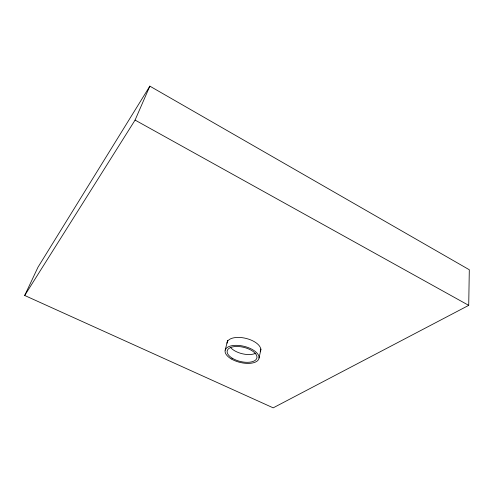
<?xml version="1.0" encoding="UTF-8"?>
<svg xmlns="http://www.w3.org/2000/svg" width="494" height="494" viewBox="0 0 494 494"><rect width="100%" height="100%" fill="white"/><g stroke="black" fill="none" stroke-linecap="round" stroke-linejoin="round"><path stroke-width="0.74" d="M468.72 305.36L469.3 269.749L149.849 86.154L37.97 267.235L24.7 295.474L273.194 407.846L468.72 305.36L135.078 120.085L149.849 86.154M259.041 358.057L261.005 349.011M225.171 350.203L227.611 340.502M24.7 295.474L135.078 120.085M227.456 341.422A17.234 8.417 13.5 0 1 227.586 340.588M227.005 343.225A17.265 8.398 13.6 0 1 246.364 338.489A17.265 8.398 13.6 0 1 260.196 351.74M255.855 353.173A15.141 7.367 13.6 0 1 230.741 347.659M231.235 358.916A17.395 8.299 13.6 0 0 258.844 358.86A17.395 8.299 13.6 0 0 236.101 345.331A17.395 8.299 13.6 0 0 231.235 358.916M232.581 358.409A15.258 7.274 13.6 0 0 256.775 358.329A15.258 7.274 13.6 0 0 236.787 346.479A15.258 7.274 13.6 0 0 232.581 358.409"/></g></svg>
